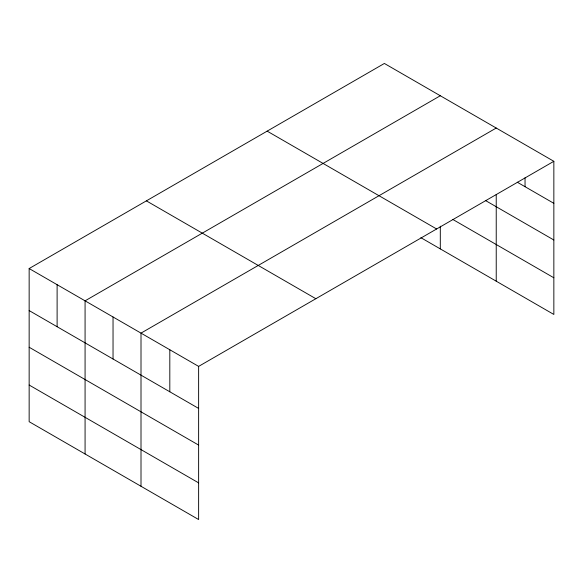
<?xml version="1.0" encoding="UTF-8"?>
<svg xmlns="http://www.w3.org/2000/svg" width="583" height="583" viewBox="0 0 583 583"><rect width="100%" height="100%" fill="white"/><g stroke="black" fill="none" stroke-linecap="round" stroke-linejoin="round"><path stroke-width="0.87" d="M29.15 268.544L198.628 366.394L198.628 519.54L29.15 421.698L29.15 268.544L384.372 63.46L553.85 161.302L553.85 314.456L420.882 237.682M440.303 95.75L85.074 300.835L85.074 453.982M496.228 128.034L141.006 333.126L141.006 486.273M198.628 366.394L553.85 161.302M517.252 182.202L553.85 203.329M485.355 200.457L553.85 239.999M452.729 219.405L553.85 277.785M267.152 131.139L436.623 228.981M146.377 200.865L315.848 298.715M29.15 310.571L198.628 408.421M29.15 347.242L198.628 445.091M29.15 385.028L198.628 482.87M525.043 177.757L525.043 186.698M496.228 194.511L496.228 281.188M440.303 226.197L440.303 248.897M169.813 349.756L169.813 391.783M113.036 316.977L113.036 359.004M57.112 284.693L57.112 326.713"/></g></svg>
